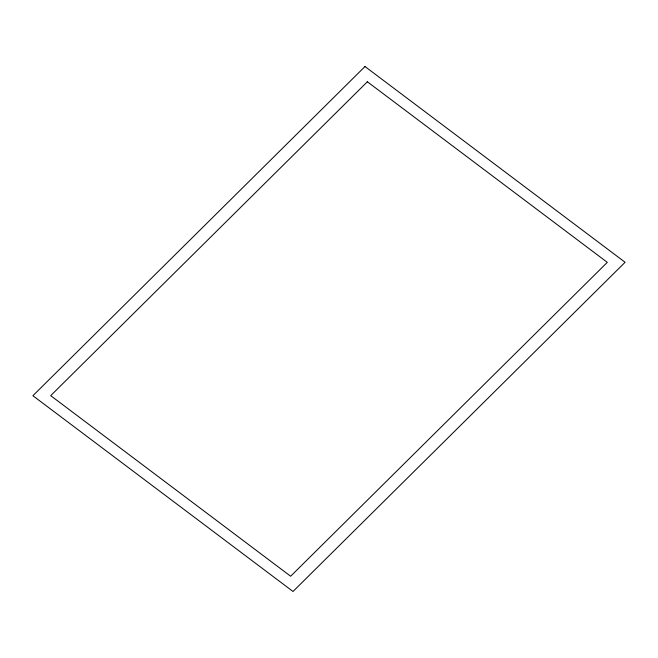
<?xml version="1.0" encoding="UTF-8"?>
<svg xmlns="http://www.w3.org/2000/svg" width="658" height="658" viewBox="0 0 658 658"><rect width="100%" height="100%" fill="white"/><g stroke="black" fill="none" stroke-linecap="round" stroke-linejoin="round"><path stroke-width="0.99" d="M364.993 66.524L32.9 395.721L293.007 591.476L625.1 262.279L364.993 66.524M367.353 81.765L50.699 395.647L290.647 576.235L607.301 262.353L367.353 81.765"/></g></svg>
